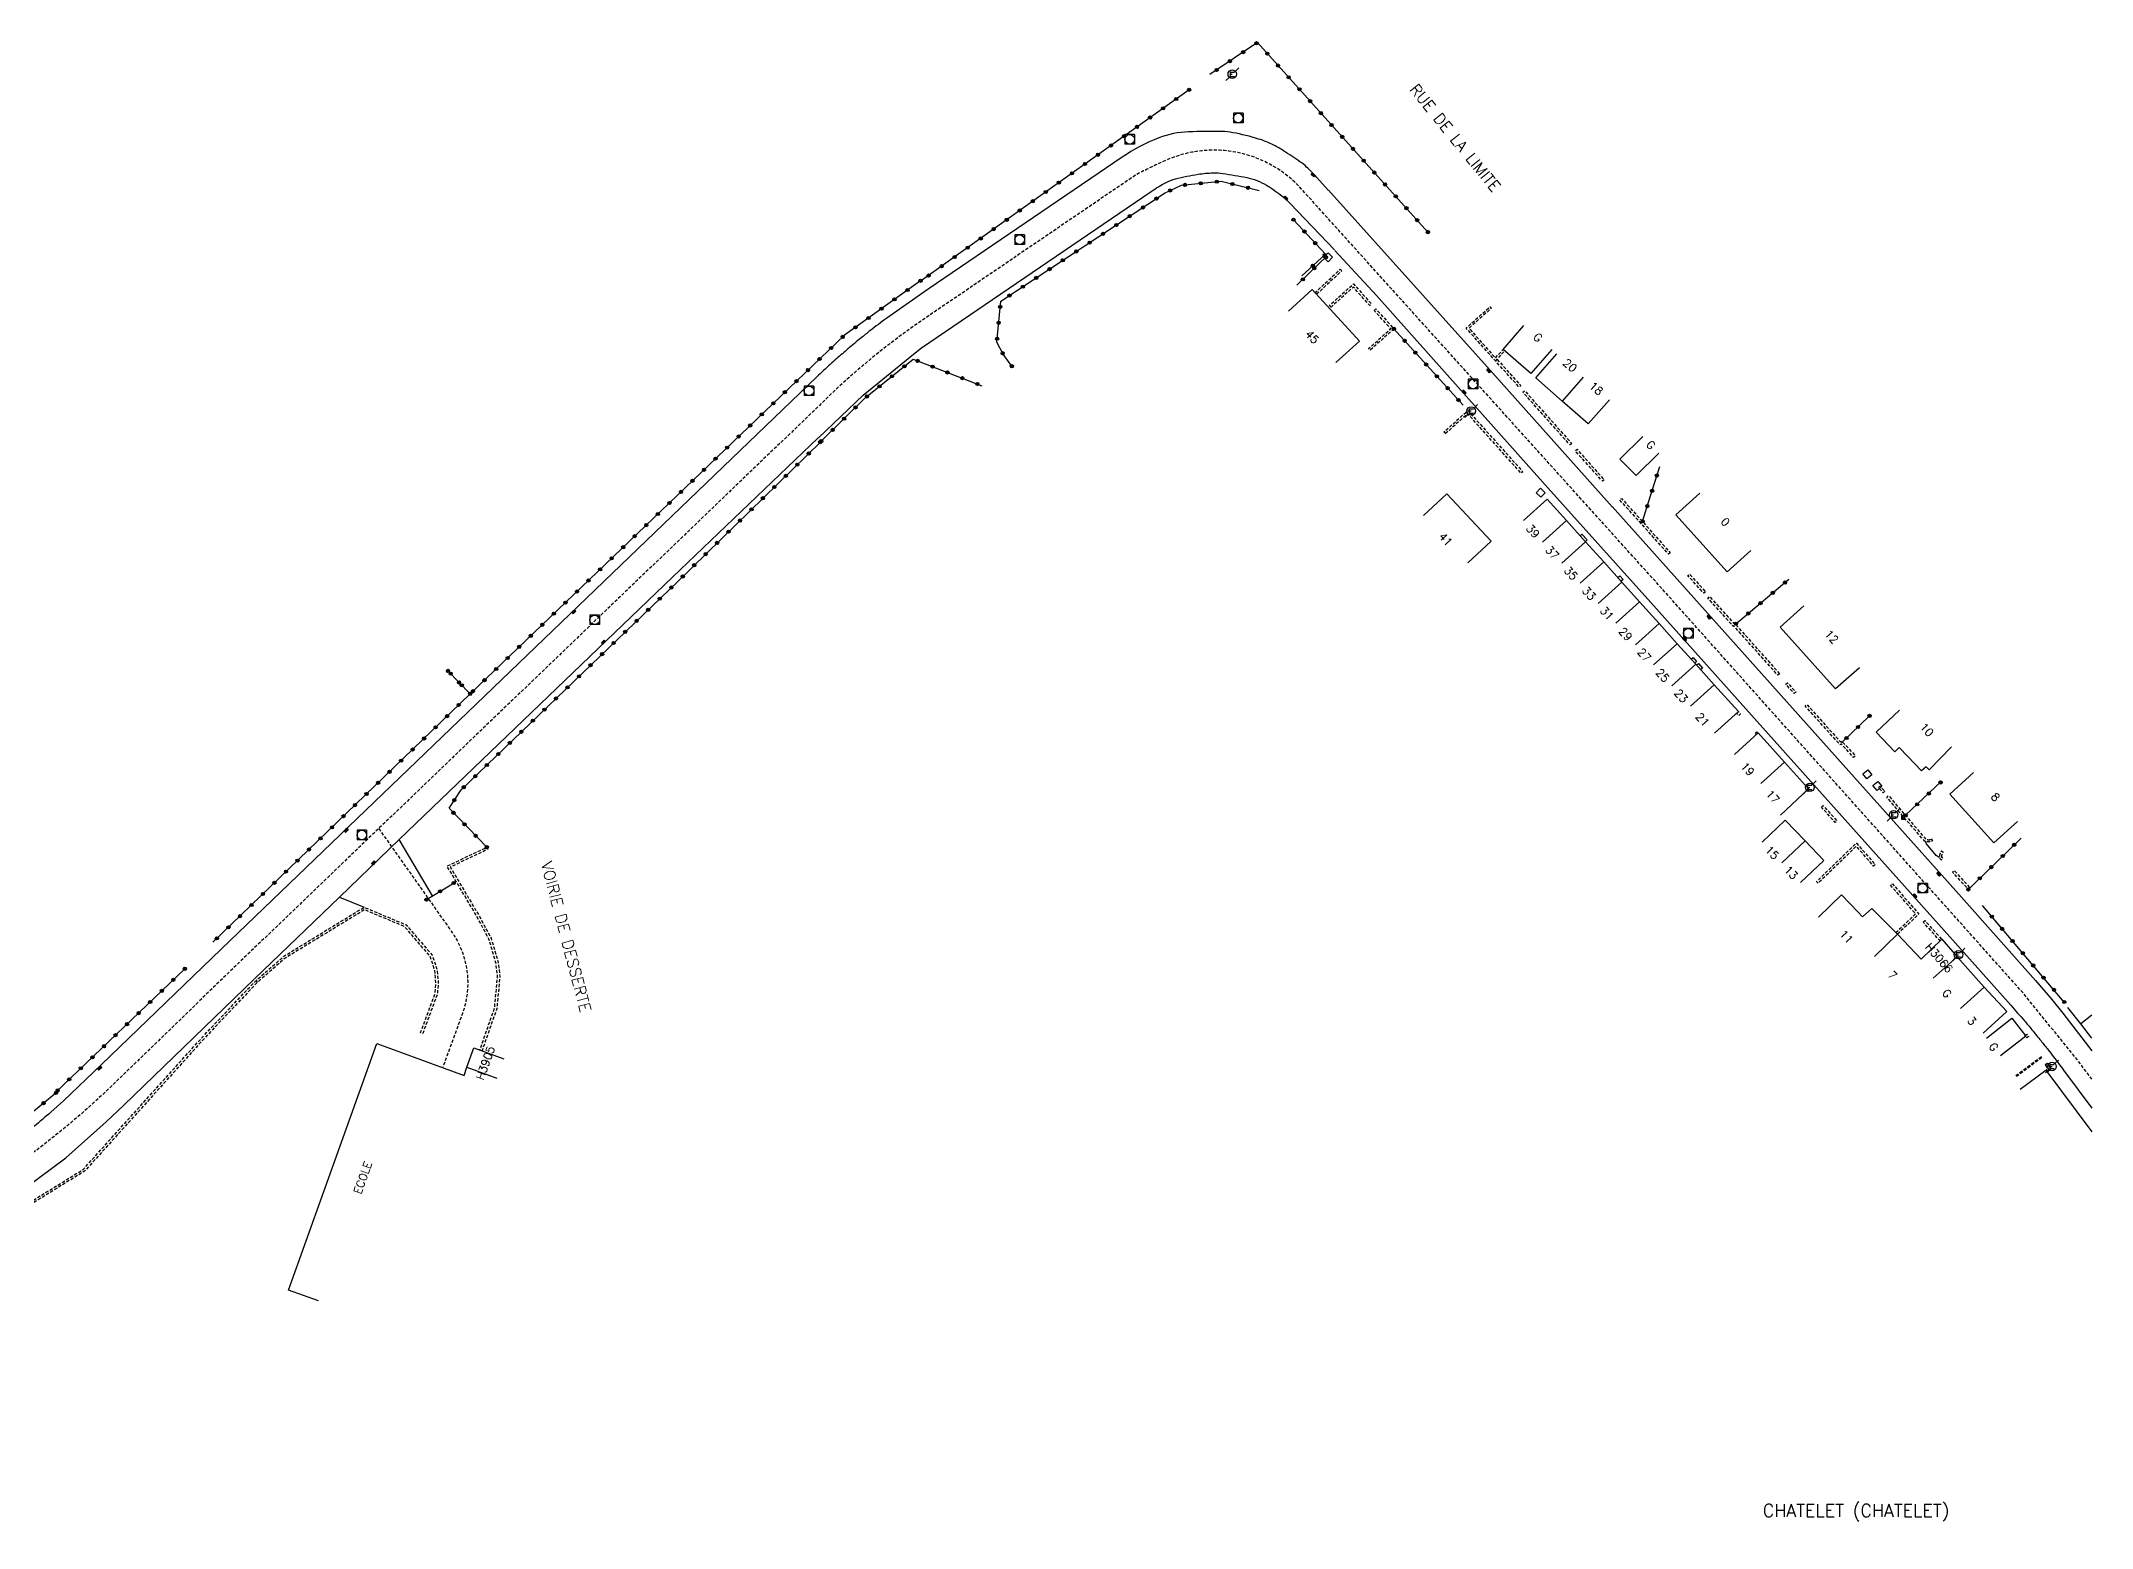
# Model space of a CAD drawing. Header units: millimetres. Extents: x 161000 to 162001, y 120999 to 122000.
# Drawn here: x 161679.6 to 162000, y 121761.2 to 121993.6 of the extents above; entities that cross this region are included whole.
import ezdxf
from ezdxf.enums import TextEntityAlignment as Align

# ---------------------------------------------------------------- set-up
doc = ezdxf.new("R2010")
doc.units = ezdxf.units.MM
doc.linetypes.add('DASHED', pattern=[0.75, 0.5, -0.25])
doc.layers.get('0').update_dxf_attribs({"linetype": 'CONTINUOUS'})
for name, color, linetype in [('W0001', 6, 'DASHED'), ('W0008', 7, 'CONTINUOUS'), ('W0017', 7, 'CONTINUOUS'), ('W0100', 7, 'CONTINUOUS'), ('W0112', 1, 'DASHED'), ('W0322', 7, 'CONTINUOUS'), ('W0330', 7, 'CONTINUOUS'), ('W0400', 7, 'CONTINUOUS'), ('W0420', 7, 'CONTINUOUS'), ('W0471', 7, 'CONTINUOUS'), ('W0980', 7, 'CONTINUOUS'), ('W0989', 7, 'CONTINUOUS'), ('W0991', 7, 'CONTINUOUS'), ('W1102', 7, 'CONTINUOUS')]:
    doc.layers.add(name, color=color, linetype=linetype)
doc.styles.get("Standard").update_dxf_attribs({"font": 'romans.shx', "width": 0.85})

# ---------------------------------------------------------------- blocks, each defined once
blk = doc.blocks.new('t322o')
at = {"color": 0, "linetype": 'Continuous'}
for radius in [0.25, 0.15]:
    blk.add_circle((0, 0), radius, dxfattribs=at)
blk = doc.blocks.new('T400')
for p, q in [((-0.15, 0.3), (0.15, 0.3)), ((-0.15, -0.25), (-0.15, 0.3)), ((-0.15, 0.15), (0.15, 0.15)), ((-0.15, 0), (0.15, 0)), ((0.15, 0.3), (0.15, -0.25)), ((-0.15, -0.15), (0.15, -0.15)), ((-0.15, -0.25), (-0.15, -0.3)), ((-0.15, -0.3), (0.15, -0.3)), ((0.15, -0.3), (0.15, -0.25))]:
    blk.add_line(p, q)
blk = doc.blocks.new('t112o')
at = {"color": 0, "linetype": 'Continuous'}
for p, q in [((-0.5, 0.5), (0.5, 0.5)), ((-0.5, -0.5), (-0.5, 0.5)), ((0.5, 0.5), (0.5, -0.5)), ((0.5, -0.5), (-0.5, -0.5))]:
    blk.add_line(p, q, dxfattribs=at)
blk = doc.blocks.new('T420')
for p, q in [((0.75, 0.75), (-0.75, 0.75)), ((-0.75, 0.75), (-0.75, -0.75)), ((0.75, 0.75), (0.75, -0.75)), ((0.75, -0.75), (-0.75, -0.75))]:
    blk.add_line(p, q)
blk.add_ellipse((0, 0), major_axis=(-0.53, 0.53), ratio=1, start_param=3.926991, end_param=10.210176)
blk = doc.blocks.new('T471')
for p, q in [((-0.333334, 0.333334), (-0.333334, -0.333334)), ((-0.333334, 0.333334), (0.333334, 0.333334)), ((-0.333334, 0), (0, 0)), ((0.500001, 0.500001), (1.000002, 1.000002)), ((-0.500001, -0.500001), (-1.000002, -1.000002)), ((-0.333334, -0.333334), (0.333334, -0.333334))]:
    blk.add_line(p, q)
blk.add_ellipse((0, 0), major_axis=(0.471405, 0.471405), ratio=1, start_param=5.4977871438, end_param=11.780972451)
blk = doc.blocks.new('t330o')
at = {"color": 0, "linetype": 'Continuous'}
for p, q in [((0.25, -0.25), (-0.25, 0.25)), ((-0.25, -0.25), (0.25, 0.25)), ((-0.25, 0.25), (-0.25, -0.25)), ((0.25, 0.25), (-0.25, 0.25)), ((0.25, -0.25), (0.25, 0.25)), ((-0.25, -0.25), (0.25, -0.25)), ((-0.25, -0.25), (-0.25, -0.25))]:
    blk.add_line(p, q, dxfattribs=at)

msp = doc.modelspace()

# ---------------------------------------------------------------- linework, layer by layer
at = {"layer": 'W0001', "flags": 128}
for points in [[(162000, 121831.36), (161997.69, 121834.42), (161989.23, 121844.85), (161933.13, 121907.67), (161876.51, 121970.45, 0.327591), (161855.14, 121974.87, 0.009926), (161850.74, 121972.75), (161817.65, 121950.24, 0.047054), (161800.87, 121936.36), (161710.29, 121849.38), (161690.75, 121830.46, -0.075916), (161659.08, 121807.96), (161573.97, 121772.13), (161565.33, 121768.72), (161522.32, 121752.7), (161469.41, 121730.45), (161460.15, 121726.29), (161432.13, 121712.78, 0.063652), (161417.5, 121703.28), (161383.38, 121674.56), (161373.12, 121665.53)], [(161732.32, 121870.54), (161743.66, 121854.49, -0.245581), (161745.39, 121841.62), (161742.33, 121833.18)]]:
    msp.add_lwpolyline(points, format="xyb", dxfattribs=at)
at = {"layer": 'W0008', "flags": 128}
for points in [[(161880.68, 121970.31), (161878.91, 121972.28, 0.019658), (161877.29, 121973.9, 0.034095), (161876.26, 121974.73, 0.01195), (161873.67, 121976.45, 0.021557), (161872.17, 121977.31, 0.044802), (161869.79, 121978.28, 0.02793), (161865.79, 121979.27, 0.041695), (161864.07, 121979.45, 0.01384), (161858.86, 121979.4, 0.082653), (161854.23, 121978.46, 0.059593), (161848.46, 121975.42), (161818.15, 121954.83), (161811.71, 121950.31, 0.005218), (161809.07, 121948.31, 0.009942), (161807.72, 121947.22, 0.000439), (161805.64, 121945.47, 0.00052), (161803.89, 121943.99, 0.010653), (161802.86, 121943.07, 0.005132), (161800.78, 121941.11), (161760.83, 121902.71), (161707.68, 121851.69), (161688.98, 121833.61), (161683.09, 121828), (161681.1, 121826.21, -0.00782), (161678.44, 121823.97, -0.015137)], [(161801.02, 121931.59), (161808.01, 121938.25), (161816.11, 121944.88), (161817.15, 121945.65), (161853.02, 121970.08, -0.033384), (161855.33, 121971.48, -0.057041), (161856.81, 121972.04, -0.022992), (161860.34, 121972.78, -0.035271), (161862.69, 121972.99, -0.038809), (161864.23, 121972.89, -0.016053), (161867.93, 121972.26, -0.083936), (161871.04, 121971.06, -0.060001), (161874.73, 121968.22), (161881.65, 121960.95)], [(161945.94, 121889.22), (161979.55, 121851.64), (161987.31, 121842.91, -0.005031), (161989.44, 121840.5, -0.008883), (161990.61, 121839.1, -0.000205), (161992.04, 121837.34, -0.000258), (161993.17, 121835.94, -0.006905), (161994, 121834.88, -0.003534), (161995.57, 121832.79), (162000, 121826.82)]]:
    msp.add_lwpolyline(points, format="xyb", dxfattribs=at)
for points in [[(161925.02, 121920.81), (161905.96, 121942.15), (161880.69, 121970.3)], [(161881.69, 121960.87), (161888.2, 121953.82), (161915, 121923.77), (161931.09, 121905.84), (161945.9, 121889.25)], [(161712.89, 121847.07), (161726.18, 121859.83), (161735.51, 121868.8), (161778.24, 121909.8), (161800.97, 121931.6)], [(161925.03, 121920.84), (161925.03, 121920.84), (161979.59, 121859.83), (161991.16, 121846.8), (161993.74, 121843.81), (161995.47, 121841.69), (162000, 121835.82)], [(161920.02, 121916.29), (161920.27, 121916.53), (161921.12, 121915.63), (161920.85, 121915.37)], [(161925.93, 121909.75), (161926.24, 121910.03), (161926.75, 121909.47), (161926.43, 121909.18)], [(161937.39, 121896.98), (161937.68, 121897.25), (161938.23, 121896.65), (161937.93, 121896.38)], [(161938.22, 121896.06), (161938.51, 121896.32), (161939.15, 121895.6), (161938.86, 121895.35)], [(161976.1, 121866.01), (161975.67, 121866.33), (161974.14, 121868.13), (161974.01, 121868.49)], [(161692.52, 121827.32), (161712.87, 121847.02)], [(161663.26, 121806.15), (161669.04, 121809.28), (161677.36, 121814.54), (161683.42, 121819.06), (161689.75, 121824.68), (161692.52, 121827.32)]]:
    msp.add_lwpolyline(points, dxfattribs=at)
at = {"layer": 'W0017', "flags": 128}
for points in [[(161740.71, 121860.02), (161735.51, 121868.8)], [(161726.18, 121859.83), (161730.04, 121858.24)]]:
    msp.add_lwpolyline(points, dxfattribs=at)
at = {"layer": 'W0100'}
for p, q in [((161874.49, 121951.38), (161878.18, 121954.76)), ((161878.18, 121954.76), (161885.54, 121946.71)), ((161907.98, 121945.38), (161911.25, 121949.16)), ((161885.54, 121946.71), (161881.85, 121943.34)), ((161912.33, 121941.62), (161907.98, 121945.38)), ((161915.6, 121945.4), (161912.33, 121941.62)), ((161913.09, 121940.96), (161916.39, 121944.71)), ((161917.21, 121937.33), (161913.09, 121940.96)), ((161921.31, 121933.75), (161917.21, 121937.33)), ((161924.6, 121937.51), (161921.31, 121933.75)), ((161926.24, 121928.27), (161929.82, 121931.77)), ((161928.76, 121925.7), (161926.24, 121928.27)), ((161932.34, 121929.19), (161928.76, 121925.7)), ((161895.55, 121919.44), (161899.21, 121922.86)), ((161899.21, 121922.86), (161906.13, 121915.46)), ((161911.16, 121918.66), (161914.89, 121921.99)), ((161914.89, 121921.99), (161917.88, 121918.65)), ((161934.99, 121919.58), (161938.71, 121922.92)), ((161917.88, 121918.65), (161920.86, 121915.36)), ((161943, 121910.65), (161934.99, 121919.58)), ((161906.13, 121915.46), (161902.48, 121912.04)), ((161920.86, 121915.36), (161923.73, 121912.2)), ((161923.73, 121912.2), (161926.57, 121909.02)), ((161946.72, 121913.99), (161943, 121910.65)), ((161926.57, 121909.02), (161929.32, 121905.96)), ((161929.32, 121905.96), (161932.38, 121902.57)), ((161951.27, 121902.02), (161955, 121905.35)), ((161932.38, 121902.57), (161935.2, 121899.42)), ((161959.94, 121892.34), (161951.27, 121902.02)), ((161935.2, 121899.42), (161938.09, 121896.2)), ((161938.09, 121896.2), (161940.99, 121892.99)), ((161963.66, 121895.67), (161959.94, 121892.34)), ((161940.99, 121892.99), (161944.75, 121888.81)), ((161944.75, 121888.81), (161941.03, 121885.46)), ((161966.3, 121885.61), (161969.95, 121889.02)), ((161944.13, 121882.12), (161947.83, 121885.48)), ((161947.83, 121885.48), (161951.98, 121880.93)), ((161969.18, 121882.53), (161966.3, 121885.61)), ((161969.9, 121883.22), (161969.18, 121882.53)), ((161971.25, 121881.81), (161969.9, 121883.22)), ((161978.06, 121883.32), (161974.58, 121879.73)), ((161951.98, 121880.93), (161955.72, 121876.75)), ((161973.38, 121879.54), (161971.25, 121881.81)), ((161974.09, 121880.2), (161973.38, 121879.54)), ((161974.58, 121879.73), (161974.09, 121880.2)), ((161955.72, 121876.75), (161951.33, 121872.6)), ((161977.77, 121875.92), (161981.48, 121879.27)), ((161984.66, 121868.28), (161977.77, 121875.92)), ((161948.46, 121868.38), (161952.05, 121871.86)), ((161952.05, 121871.86), (161955.17, 121868.64)), ((161988.37, 121871.64), (161984.66, 121868.28)), ((161955.17, 121868.64), (161958.1, 121865.53)), ((161958.1, 121865.53), (161954.46, 121862.1)), ((161957.27, 121856.7), (161960.88, 121860.16)), ((161960.88, 121860.16), (161963.48, 121857.45)), ((161963.48, 121857.45), (161964.17, 121856.73)), ((161964.17, 121856.73), (161965.63, 121858.04)), ((161965.63, 121858.04), (161969.59, 121854.02)), ((161966.01, 121850.53), (161969.59, 121854.02)), ((161969.59, 121854.02), (161973.33, 121850.14)), ((161973.33, 121850.14), (161976.52, 121853.25)), ((161976.52, 121853.25), (161978.92, 121850.49)), ((161978.92, 121850.49), (161983.18, 121845.76)), ((161983.18, 121845.76), (161986.68, 121841.93)), ((161986.68, 121841.93), (161982.99, 121838.56)), ((161998.25, 121840.01), (161996.24, 121842.55)), ((161983.54, 121837.79), (161987.48, 121840.88)), ((161989.66, 121838.1), (161985.73, 121835.01)), ((161987.48, 121840.88), (161989.66, 121838.1)), ((162000, 121837.79), (161998.25, 121840.01)), ((161718.23, 121798.42), (161732.01, 121836.92)), ((161732.01, 121836.92), (161745.68, 121831.97)), ((161746.09, 121833.24), (161747.18, 121836.27)), ((161747.18, 121836.27), (161751.88, 121834.56)), ((161745.68, 121831.97), (161746.09, 121833.24)), ((161746.09, 121833.24), (161750.79, 121831.54)), ((161988.79, 121829.8), (161992.8, 121832.79)), ((161992.8, 121832.79), (162000, 121823.13)), ((161722.93, 121796.73), (161718.23, 121798.42))]:
    msp.add_line(p, q, dxfattribs=at)
at = {"layer": 'W0112', "flags": 128}
for points in [[(161882.56, 121957.94), (161882.8, 121957.68), (161878.86, 121954.02), (161878.62, 121954.28)], [(161881.13, 121952.03), (161880.89, 121952.3), (161884.61, 121955.64), (161887.41, 121952.52), (161887.15, 121952.28), (161884.59, 121955.14)], [(161887.86, 121951.51), (161888.12, 121951.74), (161890.93, 121948.61), (161887.21, 121945.27), (161886.98, 121945.53), (161890.43, 121948.63)], [(161918.71, 121930.71), (161918.45, 121930.48), (161911.09, 121938.72), (161911.35, 121938.95)], [(161899, 121932.25), (161898.76, 121932.51), (161902.48, 121935.85), (161911.09, 121926.28), (161910.82, 121926.04), (161902.46, 121935.35)], [(161923.76, 121925.05), (161923.5, 121924.82), (161919.27, 121929.56), (161919.54, 121929.8)], [(161934.11, 121913.64), (161933.85, 121913.4), (161929.63, 121918.13), (161926.21, 121921.89), (161926.47, 121922.13), (161929.89, 121918.37)], [(161939.6, 121907.54), (161939.34, 121907.3), (161936.86, 121910.06), (161937.13, 121910.29)], [(161951.19, 121894.73), (161950.93, 121894.49), (161944.03, 121902.2), (161943.96, 121902.14), (161939.98, 121906.57), (161940.24, 121906.8), (161944, 121902.64), (161944.07, 121902.7)], [(161953.73, 121891.87), (161953.47, 121891.64), (161952.17, 121893.07), (161952.43, 121893.31)], [(161963.02, 121881.9), (161962.76, 121881.66), (161960.83, 121883.75), (161960.64, 121883.62), (161955.19, 121889.69), (161955.45, 121889.93), (161960.69, 121884.09), (161960.88, 121884.22)], [(161944.49, 121888.56), (161944.75, 121888.81), (161945.11, 121888.44), (161944.85, 121888.19)], [(161947.41, 121885.37), (161947.63, 121885.64), (161947.83, 121885.48), (161947.61, 121885.21)], [(161955.43, 121876.54), (161955.72, 121876.75), (161955.88, 121876.52), (161955.6, 121876.31)], [(161967.62, 121876.39), (161967.37, 121876.14), (161966.61, 121876.91), (161966.86, 121877.16)], [(161957.74, 121873.89), (161958.01, 121874.13), (161960.14, 121871.72), (161959.88, 121871.48)], [(161748.47, 121835.82), (161748.13, 121835.94), (161750.42, 121842.48), (161750.89, 121847.41), (161750.64, 121849.55), (161749.55, 121853.24), (161747.63, 121856.84), (161743, 121864.67), (161749.2, 121867.61), (161749.35, 121867.29), (161743.5, 121864.51), (161747.94, 121857.01), (161749.88, 121853.38), (161750.99, 121849.62), (161751.25, 121847.42), (161750.77, 121842.4)], [(161957.22, 121861.98), (161956.97, 121862.24), (161963.19, 121868.26), (161966.15, 121864.91), (161965.88, 121864.68), (161963.17, 121867.75)], [(161980.95, 121861.25), (161980.69, 121861.01), (161978.2, 121863.74), (161978.46, 121863.98)], [(161713.39, 121846.53), (161713.16, 121846.8), (161717.52, 121850.59), (161730.04, 121858.24), (161736.59, 121855.5), (161740.68, 121850.73), (161741.42, 121848.51), (161741.63, 121846.36), (161741.47, 121844.66), (161739.2, 121838.51), (161738.86, 121838.63), (161741.12, 121844.74), (161741.27, 121846.36), (161741.07, 121848.43), (161740.36, 121850.56), (161736.38, 121855.2), (161730.08, 121857.84), (161717.73, 121850.3)], [(161973.62, 121855.9), (161973.88, 121856.14), (161976.52, 121853.25), (161976.26, 121853.01)], [(161590.93, 121770.65), (161590.8, 121770.98), (161600.61, 121774.96), (161626.33, 121785.45), (161646.74, 121793.86), (161659.78, 121801.06), (161686.15, 121817.26), (161704.88, 121838.06), (161713.11, 121846.75), (161713.36, 121846.51), (161705.14, 121837.82), (161686.37, 121816.99), (161659.96, 121800.75), (161646.89, 121793.54), (161626.47, 121785.12), (161600.75, 121774.63)], [(161989.55, 121838.18), (161989.84, 121838.39), (161990.08, 121838.05), (161989.8, 121837.84)], [(161992.71, 121833.65), (161993.01, 121833.85), (161993.57, 121833), (161993.05, 121832.49), (161992.8, 121832.75), (161993.11, 121833.05)], [(161992.71, 121833.62), (161992.99, 121833.83), (161993.59, 121833), (161993.04, 121832.47), (161992.79, 121832.72), (161993.12, 121833.04)]]:
    msp.add_lwpolyline(points, close=True, dxfattribs=at)
for points in [[(161907.06, 121943.85), (161910.76, 121939.74), (161910.5, 121939.51), (161906.8, 121943.61), (161902.22, 121948.74), (161905.95, 121952.07), (161906.16, 121951.84), (161902.66, 121948.71), (161906.8, 121944.07), (161907.98, 121945.38), (161908.21, 121945.17), (161906.8, 121943.61)], [(161969.35, 121854.28), (161972.46, 121857.2), (161968.54, 121861.68), (161968.81, 121861.92), (161972.96, 121857.18), (161969.59, 121854.02)], [(161988.09, 121831.92), (161992.09, 121834.91), (161992.24, 121834.79), (161988.23, 121831.8)]]:
    msp.add_lwpolyline(points, dxfattribs=at)
for points in [[(161974.89, 121868.91), (161975.07, 121868.6, -0.050283), (161974.79, 121868.48, -0.067332), (161974.57, 121868.44, -0.036923), (161974.25, 121868.44, -0.050785), (161974.01, 121868.49, -0.085178), (161973.88, 121868.55, -0.054135), (161973.71, 121868.71), (161973.71, 121868.71), (161970.5, 121872.43), (161967.94, 121875.44), (161968.21, 121875.67), (161970.77, 121872.67), (161973.98, 121868.94, 0.053647), (161974.09, 121868.84, 0.085178), (161974.12, 121868.83, 0.050785), (161974.28, 121868.8, 0.036923), (161974.55, 121868.79, 0.067332), (161974.68, 121868.82, 0.050283)], [(161976.55, 121866.05, -0.142658), (161976.55, 121866.07, -0.069058), (161976.54, 121866.24, -0.055193), (161976.58, 121866.5, -0.056534), (161976.64, 121866.62, -0.048259), (161976.74, 121866.77), (161976.48, 121867, 0.048259), (161976.33, 121866.8, 0.056534), (161976.25, 121866.6, 0.055193), (161976.18, 121866.27, 0.069058), (161976.2, 121866, 0.142658), (161976.3, 121865.81, 0.096632), (161976.55, 121865.63), (161976.7, 121865.95, -0.096632)]]:
    msp.add_lwpolyline(points, format="xyb", close=True, dxfattribs=at)
at = {"layer": 'W0322'}
for p, q in [((161930.98, 121922.36), (161932.46, 121927.13)), ((161929.79, 121918.53), (161930.98, 121922.36))]:
    msp.add_line(p, q, dxfattribs=at)
at = {"layer": 'W0322', "flags": 128}
for points in [[(161896.24, 121963.74), (161869.61, 121993.35), (161862.17, 121988.34)], [(161858.94, 121985.98), (161817.14, 121956.16)], [(161831.25, 121942.78), (161829.88, 121944.67), (161828.89, 121946.52), (161829.51, 121952.92), (161855.11, 121969.82), (161857.75, 121971.06), (161863.97, 121971.68), (161869.87, 121970.24)], [(161875.25, 121965.67), (161880.23, 121960.27), (161876.55, 121956.88)], [(161880.31, 121959.81), (161879.37, 121958.92), (161875.77, 121955.45)], [(161816.97, 121956.13), (161805.08, 121947.63), (161746.61, 121891.57), (161743.14, 121895.17)], [(161890.93, 121948.61), (161901.75, 121936.67)], [(161801.46, 121931.08), (161808.4, 121937.9), (161815.84, 121943.87), (161826.57, 121939.73)], [(161749.2, 121867.61), (161743.31, 121873.71), (161745.18, 121876.57), (161779.04, 121909.16), (161801.43, 121931.02)], [(161944.38, 121902.55), (161944.99, 121903.06), (161952.65, 121909.48)], [(161743.14, 121895.17), (161746.61, 121891.57), (161706.41, 121852.76)], [(161965.25, 121888.14), (161960.88, 121883.94)], [(161970.87, 121872.6), (161976.46, 121877.86)], [(161980.69, 121861.01), (161981.77, 121862.07), (161988.92, 121869.05)], [(161739.77, 121859.43), (161744.39, 121862.23)], [(161995.67, 121843.43), (161982.89, 121858.49)], [(161702.04, 121848.62), (161681.89, 121829.34)], [(161681.89, 121829.21), (161675.79, 121824.21), (161667.63, 121818.6), (161662.43, 121815.59), (161655.29, 121812.08), (161623.96, 121799.07), (161622.04, 121803.69)]]:
    msp.add_lwpolyline(points, dxfattribs=at)
at = {"layer": 'W1102'}
for p, q in [((161920.5, 121941.09), (161917.21, 121937.33)), ((161914.16, 121915.3), (161917.88, 121918.65)), ((161920.86, 121915.36), (161917.16, 121912)), ((161920.01, 121908.86), (161923.73, 121912.2)), ((161922.85, 121905.69), (161926.57, 121909.02)), ((161929.32, 121905.96), (161925.6, 121902.61)), ((161928.67, 121899.22), (161932.38, 121902.57)), ((161931.47, 121896.09), (161935.2, 121899.42)), ((161938.09, 121896.2), (161934.37, 121892.86)), ((161940.99, 121892.99), (161937.27, 121889.64)), ((161951.98, 121880.93), (161948.27, 121877.58)), ((161951.56, 121865.19), (161955.17, 121868.64)), ((161975.17, 121847.17), (161978.92, 121850.49)), ((161979.48, 121842.4), (161983.18, 121845.76)), ((162000, 121841.39), (161998.25, 121840.01))]:
    msp.add_line(p, q, dxfattribs=at)

# ---------------------------------------------------------------- block references
at = {"layer": 'W0112'}
for p, rotation in [((161880.65, 121959.81), 315.2464665077933), ((161913.86, 121923), 315.7166165658134), ((161964.92, 121879), 129.069373823697), ((161966.47, 121877.19), 130.5754378540319)]:
    msp.add_blockref('t112o', p, dxfattribs=dict(at, rotation=rotation))
at = {"layer": 'W0322'}
for p, rotation in [((161867.39, 121991.85), 213.9394678137842), ((161869.46, 121993.25), 213.9394678137842), ((161871.16, 121991.62), 131.9697472772899), ((161863.24, 121989.06), 213.9394678137842), ((161865.31, 121990.46), 213.9394678137842), ((161872.83, 121989.76), 131.9697472772899), ((161858.94, 121985.98), 215.5010621522351), ((161874.5, 121987.91), 131.9697472772899), ((161876.18, 121986.05), 131.9697472772899), ((161854.87, 121983.08), 215.5010621522351), ((161856.91, 121984.53), 215.5010621522351), ((161877.85, 121984.19), 131.9697472772899), ((161879.52, 121982.33), 131.9697472772899), ((161848.77, 121978.72), 215.5010621522351), ((161850.8, 121980.17), 215.5010621522351), ((161852.84, 121981.63), 215.5010621522351), ((161881.19, 121980.47), 131.9697472772899), ((161882.86, 121978.61), 131.9697472772899), ((161844.7, 121975.82), 215.5010621522351), ((161846.73, 121977.27), 215.5010621522351), ((161884.54, 121976.75), 131.9697472772899), ((161840.63, 121972.91), 215.5010621522351), ((161842.66, 121974.37), 215.5010621522351), ((161886.21, 121974.89), 131.9697472772899), ((161887.88, 121973.04), 131.9697472772899), ((161836.55, 121970.01), 215.5010621522351), ((161838.59, 121971.46), 215.5010621522351), ((161853.83, 121968.97), 33.42077022705247), ((161855.98, 121970.23), 25.14743732006227), ((161858.29, 121971.11), 5.679380821086649), ((161860.78, 121971.36), 5.679380821086649), ((161863.27, 121971.61), 5.679380821086649), ((161865.71, 121971.25), 346.3450224731434), ((161868.14, 121970.66), 346.3450224731434), ((161889.55, 121971.18), 131.9697472772899), ((161891.22, 121969.32), 131.9697472772899), ((161832.48, 121967.11), 215.5010621522351), ((161834.52, 121968.56), 215.5010621522351), ((161849.65, 121966.22), 33.42077022705247), ((161851.74, 121967.59), 33.42077022705247), ((161892.89, 121967.46), 131.9697472772899), ((161826.38, 121962.75), 215.5010621522351), ((161828.41, 121964.2), 215.5010621522351), ((161830.45, 121965.66), 215.5010621522351), ((161845.48, 121963.46), 33.42077022705247), ((161847.57, 121964.84), 33.42077022705247), ((161875.25, 121965.67), 312.6632339280237), ((161876.95, 121963.83), 312.6632339280237), ((161894.57, 121965.6), 131.9697472772899), ((161896.24, 121963.74), 131.9697472772899), ((161822.31, 121959.85), 215.5010621522351), ((161824.34, 121961.3), 215.5010621522351), ((161839.22, 121959.33), 33.42077022705247), ((161841.31, 121960.71), 33.42077022705247), ((161843.39, 121962.08), 33.42077022705247), ((161878.64, 121961.99), 312.6632339280237), ((161880.12, 121960.16), 222.6632339279999), ((161880.31, 121959.81), 223.8086596828827), ((161816.97, 121956.13), 215.5829747074242), ((161818.24, 121956.94), 215.5010621522351), ((161820.27, 121958.4), 215.5010621522351), ((161835.05, 121956.58), 33.42077022705247), ((161837.13, 121957.95), 33.42077022705247), ((161876.7, 121956.35), 223.8086596829604), ((161878.28, 121958.47), 222.6632339279999), ((161878.5, 121958.08), 223.8086596829604), ((161812.9, 121953.22), 215.5829747074242), ((161814.94, 121954.68), 215.5829747074242), ((161830.87, 121953.82), 33.42077022705247), ((161832.96, 121955.2), 33.42077022705247), ((161808.84, 121950.31), 215.5829747074242), ((161810.87, 121951.77), 215.5829747074242), ((161829.43, 121952.06), 84.47274564566175), ((161804.81, 121947.36), 223.7902488298747), ((161806.8, 121948.86), 215.5829747074242), ((161828.95, 121947.08), 84.47274564566175), ((161829.19, 121949.57), 84.47274564566175), ((161890.93, 121948.61), 312.1866510993315), ((161892.61, 121946.75), 312.1866510993315), ((161801.2, 121943.9), 223.7902488298747), ((161803, 121945.63), 223.7902488298747), ((161816.52, 121943.61), 338.8672405985744), ((161829.8, 121944.81), 118.0448222698498), ((161894.29, 121944.9), 312.1866510993315), ((161797.59, 121940.44), 223.7902488298747), ((161799.39, 121942.17), 223.7902488298747), ((161812.51, 121941.19), 38.75985953553435), ((161814.46, 121942.76), 38.75985953553435), ((161818.85, 121942.71), 338.8672405985744), ((161821.18, 121941.81), 338.8672405985744), ((161823.51, 121940.91), 338.8672405985744), ((161831.25, 121942.78), 125.9347175612261), ((161895.97, 121943.05), 312.1866510993315), ((161897.65, 121941.2), 312.1866510993315), ((161793.98, 121936.98), 223.7902488298747), ((161795.78, 121938.71), 223.7902488298747), ((161808.61, 121938.06), 38.75985953553435), ((161810.56, 121939.63), 38.75985953553435), ((161825.85, 121940), 338.8672405985744), ((161899.33, 121939.34), 312.1866510993315), ((161901.01, 121937.49), 312.1866510993315), ((161792.17, 121935.25), 223.7902488298747), ((161805.03, 121934.58), 44.47556434200691), ((161806.81, 121936.33), 44.47556434200691), ((161788.56, 121931.79), 223.7902488298747), ((161790.37, 121933.52), 223.7902488298747), ((161801.29, 121930.89), 44.31215943839829), ((161801.46, 121931.08), 44.47556434200691), ((161803.24, 121932.83), 44.47556434200691), ((161784.95, 121928.33), 223.7902488298747), ((161786.76, 121930.06), 223.7902488298747), ((161797.72, 121927.39), 44.31215943839829), ((161799.51, 121929.14), 44.31215943839829), ((161781.34, 121924.87), 223.7902488298747), ((161783.15, 121926.6), 223.7902488298747), ((161795.93, 121925.65), 44.31215943839829), ((161932.01, 121925.69), 72.81008115989059), ((161777.74, 121921.41), 223.7902488298747), ((161779.54, 121923.14), 223.7902488298747), ((161792.35, 121922.15), 44.31215943839829), ((161794.14, 121923.9), 44.31215943839829), ((161930.53, 121920.92), 72.81008115985234), ((161931.27, 121923.31), 72.81008115989059), ((161774.13, 121917.95), 223.7902488298747), ((161775.93, 121919.68), 223.7902488298747), ((161788.77, 121918.66), 44.31215943839829), ((161790.56, 121920.41), 44.31215943839829), ((161929.79, 121918.53), 72.81008115985234), ((161770.52, 121914.49), 223.7902488298747), ((161772.32, 121916.22), 223.7902488298747), ((161785.19, 121915.17), 44.31215943839829), ((161786.98, 121916.92), 44.31215943839829), ((161768.71, 121912.76), 223.7902488298747), ((161781.62, 121911.68), 44.31215943839829), ((161783.41, 121913.42), 44.31215943839829), ((161765.1, 121909.3), 223.7902488298747), ((161766.91, 121911.03), 223.7902488298747), ((161778.03, 121908.19), 43.89747676140247), ((161779.83, 121909.93), 44.31215943839829), ((161952.04, 121908.97), 39.95948757603747), ((161761.49, 121905.84), 223.7902488298747), ((161763.3, 121907.57), 223.7902488298747), ((161776.23, 121906.46), 43.89747676140247), ((161948.21, 121905.76), 39.95948757603747), ((161950.13, 121907.36), 39.95948757603747), ((161757.88, 121902.38), 223.7902488298747), ((161759.69, 121904.11), 223.7902488298747), ((161772.63, 121902.99), 43.89747676140247), ((161774.43, 121904.72), 43.89747676140247), ((161944.38, 121902.55), 39.95948757607677), ((161946.3, 121904.15), 39.95948757603747), ((161754.27, 121898.92), 223.7902488298747), ((161756.08, 121900.65), 223.7902488298747), ((161769.02, 121899.52), 43.89747676140247), ((161770.83, 121901.26), 43.89747676140247), ((161750.67, 121895.46), 223.7902488298747), ((161752.47, 121897.19), 223.7902488298747), ((161765.42, 121896.06), 43.89747676140247), ((161767.22, 121897.79), 43.89747676140247), ((161743.14, 121895.17), 313.8926182941698), ((161743.57, 121894.73), 133.8926182941698), ((161744.87, 121893.37), 313.8926182941698), ((161745.3, 121892.92), 133.8926182941698), ((161747.06, 121892), 223.7902488298747), ((161748.86, 121893.73), 223.7902488298747), ((161761.82, 121892.59), 43.89747676140247), ((161763.62, 121894.32), 43.89747676140247), ((161744.81, 121889.83), 223.9949877581271), ((161746.61, 121891.57), 313.8926182941698), ((161758.22, 121889.12), 43.89747676140247), ((161760.02, 121890.86), 43.89747676140247), ((161741.21, 121886.36), 223.9949877581271), ((161743.01, 121888.1), 223.9949877581271), ((161754.61, 121885.66), 43.89747676140247), ((161756.41, 121887.39), 43.89747676140247), ((161963.45, 121886.41), 223.8670859171351), ((161965.25, 121888.14), 223.8670859171351), ((161737.62, 121882.89), 223.9949877581271), ((161739.41, 121884.62), 223.9949877581271), ((161752.81, 121883.92), 43.89747676140247), ((161961.65, 121884.68), 223.8670859171351), ((161734.02, 121879.41), 223.9949877581271), ((161735.82, 121881.15), 223.9949877581271), ((161749.21, 121880.46), 43.89747676140247), ((161751.01, 121882.19), 43.89747676140247), ((161732.22, 121877.68), 223.9949877581271), ((161745.61, 121876.99), 43.89747676140247), ((161747.41, 121878.72), 43.89747676140247), ((161974.51, 121876.02), 43.20450024637404), ((161976.34, 121877.74), 43.20450024637404), ((161728.62, 121874.2), 223.9949877581271), ((161730.42, 121875.94), 223.9949877581271), ((161743.99, 121873), 133.9692388768461), ((161744.14, 121874.98), 56.86386387339869), ((161972.69, 121874.31), 43.20450024637404), ((161725.03, 121870.73), 223.9949877581271), ((161726.82, 121872.47), 223.9949877581271), ((161745.73, 121871.2), 133.9692388768461), ((161970.87, 121872.6), 43.20450024637404), ((161721.43, 121867.26), 223.9949877581271), ((161723.23, 121869), 223.9949877581271), ((161747.46, 121869.41), 133.9692388768461), ((161749.2, 121867.61), 133.9692388768461), ((161987.85, 121868), 44.31380746630429), ((161717.83, 121863.79), 223.9949877581271), ((161719.63, 121865.52), 223.9949877581271), ((161984.27, 121864.51), 44.31380746630429), ((161986.06, 121866.25), 44.31380746630429), ((161714.24, 121860.31), 223.9949877581271), ((161716.03, 121862.05), 223.9949877581271), ((161741.91, 121860.73), 31.2091132401709), ((161744.04, 121862.02), 31.2091132401709), ((161980.69, 121861.01), 44.31380746625834), ((161982.48, 121862.76), 44.31380746630429), ((161710.64, 121856.84), 223.9949877581271), ((161712.44, 121858.58), 223.9949877581271), ((161739.77, 121859.43), 31.2091132401709), ((161984.35, 121856.77), 130.3137249034894), ((161708.84, 121855.1), 223.9949877581271), ((161985.97, 121854.86), 130.3137249034894), ((161707.04, 121853.37), 223.9949877581271), ((161987.59, 121852.96), 130.3137249034894), ((161989.2, 121851.05), 130.3137249034894), ((161702.04, 121848.62), 223.7220582396704), ((161990.82, 121849.14), 130.3137249034894), ((161992.44, 121847.24), 130.3137249034894), ((161698.43, 121845.16), 223.7220582396704), ((161700.24, 121846.89), 223.7220582396704), ((161994.06, 121845.33), 130.3137249034894), ((161694.82, 121841.7), 223.7220582396704), ((161696.62, 121843.43), 223.7220582396704), ((161995.67, 121843.43), 130.3137249034894), ((161691.2, 121838.25), 223.7220582396704), ((161693.01, 121839.98), 223.7220582396704), ((161687.59, 121834.79), 223.7220582396704), ((161689.4, 121836.52), 223.7220582396704), ((161683.97, 121831.34), 223.7220582396704), ((161685.78, 121833.07), 223.7220582396704), ((161681.89, 121829.21), 219.355199583318), ((161682.17, 121829.61), 223.7220582396704), ((161679.96, 121827.63), 219.355199583318)]:
    msp.add_blockref('t322o', p, dxfattribs=dict(at, rotation=rotation))
at = {"layer": 'W0330'}
msp.add_blockref('t330o', (161970.51, 121872.27), dxfattribs=at)
at = {"layer": 'W0400'}
for p, rotation in [((161878.3, 121972.68), 224.8767894818725), ((161874.05, 121969.04), 43.23645254516489), ((161905.78, 121942.07), 219.8256839071014), ((161901.93, 121938.72), 221.598330234159), ((161762.82, 121904.42), 313.8313077514171), ((161940.18, 121903.57), 219.0064141476516), ((161767.45, 121899.66), 314.6871513589191), ((161936.31, 121900.15), 42.75275549153667), ((161727.25, 121870.26), 313.5086615220762), ((161731.5, 121865.16), 315.0511315694795), ((161976.08, 121863.43), 42.68767993514238), ((161972.31, 121859.99), 41.29307403721478), ((161688.72, 121833.11), 314.2354838208879)]:
    msp.add_blockref('T400', p, dxfattribs=dict(at, rotation=rotation))
at = {"layer": 'W0420'}
for p in [(161866.61, 121981.56), (161849.66, 121978.22), (161832.45, 121962.56), (161903.31, 121940), (161799.55, 121938.93), (161766.06, 121903.15), (161936.92, 121901.05), (161729.68, 121869.52), (161973.53, 121861.22)]:
    msp.add_blockref('T420', p, dxfattribs=at)
at = {"layer": 'W0471'}
for p in [(161865.68, 121988.4), (161903.02, 121935.78), (161955.91, 121876.97), (161969.01, 121872.7), (161979.15, 121850.82), (161993.76, 121833.35)]:
    msp.add_blockref('T471', p, dxfattribs=at)

# ---------------------------------------------------------------- texts
at = {"layer": 'W0980'}
msp.add_text('CHATELET (CHATELET)', height=2, dxfattribs=at).set_placement((161963.13, 121763.82), align=Align.MIDDLE)
at = {"layer": 'W0989'}
for s, rotation, p in [('RUE DE LA LIMITE', 309.0408, (161900.5, 121978.47)), ('VOIRIE DE DESSERTE', 284.8076, (161761.61, 121853.61))]:
    msp.add_text(s, height=1.75, rotation=rotation, dxfattribs=at).set_placement(p, align=Align.MIDDLE)
at = {"layer": 'W0991'}
for s, rotation, p in [('45', 312.4479, (161878.17, 121947.36)), ('G', 319.1369, (161913.43, 121947.28)), ('20', 319.1369, (161918.45, 121942.9)), ('18', 319.1369, (161922.55, 121939.31)), ('G', 314.3971, (161931.08, 121930.48)), ('39', 311.7969, (161912.66, 121916.99)), ('0', 311.8839, (161942.72, 121918.45)), ('41', 313.0901, (161899.02, 121915.74)), ('37', 312.2073, (161915.67, 121913.64)), ('35', 312.2664, (161918.59, 121910.42)), ('33', 311.7858, (161921.42, 121907.28)), ('31', 311.8836, (161924.22, 121904.15)), ('29', 312.1186, (161927.14, 121900.91)), ('12', 311.8262, (161959.33, 121900.51)), ('27', 311.805, (161930.06, 121897.66)), ('25', 311.9405, (161932.92, 121894.47)), ('23', 311.9939, (161935.82, 121891.25)), ('21', 312.0031, (161939.15, 121887.55)), ('10', 313.6661, (161974.19, 121885.97)), ('19', 312.3145, (161946.21, 121879.84)), ('17', 311.8277, (161950.12, 121875.51)), ('8', 312.0909, (161984.92, 121875.45)), ('15', 314.081, (161950.02, 121866.77)), ('13', 313.2197, (161952.99, 121863.66)), ('11', 313.7916, (161961.64, 121853.62)), ('H3066', 310.9489, (161976.13, 121850.31)), ('7', 313.902, (161968.84, 121847.62)), ('G', 312.0734, (161977.34, 121844.77)), ('3', 312.4287, (161981.24, 121840.47)), ('H3905', 70.1079, (161748.99, 121833.9)), ('G', 308.1386, (161984.64, 121836.4)), ('ECOLE', 70.2961, (161729.83, 121815.98))]:
    msp.add_text(s, height=1.25, rotation=rotation, dxfattribs=at).set_placement(p, align=Align.MIDDLE)

doc.saveas('drawing.dxf')
